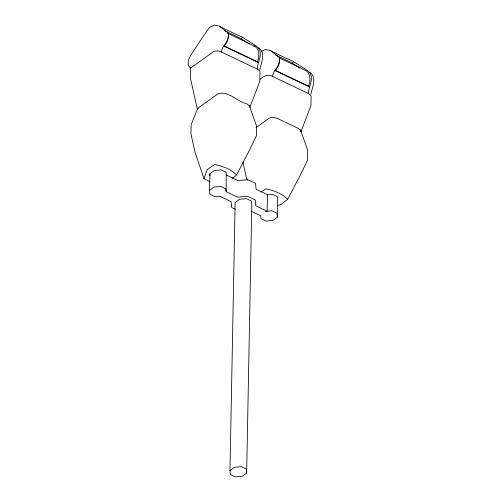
<?xml version="1.0" encoding="UTF-8"?>
<svg xmlns="http://www.w3.org/2000/svg" width="502" height="502" viewBox="0 0 502 502"><rect width="100%" height="100%" fill="white"/><g stroke="black" fill="none" stroke-linecap="round" stroke-linejoin="round"><path stroke-width="0.75" d="M228.479 34.657C228.862 38.811 226.835 42.764 224.507 46.071L223.785 46.09L222.587 48.035L221.3 51.944L257.244 69.088L259.641 70.732L260.011 72.275L259.841 81.198L249.814 107.346L249.394 105.621L246.714 103.782C237.182 101.705 227.971 89.914 217.648 94.087L198.503 107.754L197.374 109.298L191.136 124.741L190.961 133.827L194.964 152.056L203.975 178.593L209.987 181.705M279.595 59.041C279.978 63.196 277.951 67.149 275.623 70.462L274.901 70.475L273.703 72.42L272.417 76.329L308.36 93.479L310.757 95.116L311.127 96.66L310.958 105.583L300.93 131.731M235.2 209.227L231.673 207.539L231.177 201.685L219.763 196.238L214.931 196.665L209.911 194.268L209.572 190.283L209.892 173.73L214.436 170.485L221.2 169.889L226.22 172.28L226.145 191.682L237.559 197.129L247.499 196.244L255.254 199.947L255.75 205.807L267.164 211.254L267.484 194.701L256.07 189.254L255.574 183.393L247.819 179.691L237.879 180.576L226.465 175.129M229.985 470.518L235.131 202.475L239.674 199.231L246.438 198.629L251.464 201.026L251.797 205.011L246.651 473.053L242.108 476.298L235.344 476.9L230.324 474.503L229.985 470.518L234.528 467.274L241.293 466.672L246.313 469.069L246.651 473.053M251.383 211.323L260.783 215.81L261.027 218.659L266.047 221.049L272.812 220.453L277.355 217.203L277.675 200.656L277.336 196.665L272.316 194.274L267.484 194.701M257.244 69.088C257.413 62.01 263.004 55.132 258.649 48.192L256.346 46.109L242.504 37.223A59.129 5.528 22.4 0 1 219.242 26.123L214.48 25.1L210.357 26.939L208.198 28.921L191.72 53.739C189.323 57.397 186.656 62.304 189.085 66.597L190.798 67.977M308.36 93.479C308.529 86.4 314.12 79.517 309.765 72.577L307.462 70.493L293.62 61.608A59.129 5.528 22.4 0 1 270.352 50.507L265.589 49.485L261.473 51.323M259.923 69.458C260.952 63.02 264.981 56.349 260.977 49.999L258.762 47.991M311.039 93.843C312.068 87.404 316.097 80.734 312.093 74.384L309.878 72.376M203.975 178.593L207.226 169.488L214.68 164.505A37.324 21.674 1.1 0 1 236.555 174.941L249.368 150.443L256.522 135.615L256.698 126.535L249.394 105.621M219.242 26.123L227.293 32.247L228.441 33.785C228.812 38.315 226.496 42.614 223.785 46.09L258.379 62.593L257.4 61.765C259.258 57.561 259.358 52.459 257.175 48.343L254.878 46.259L227.331 33.119M270.352 50.507L278.409 56.632L279.558 58.169C279.928 62.7 277.612 66.998 274.901 70.475L309.496 86.978L308.517 86.149C310.374 81.945 310.474 76.844 308.291 72.727L305.994 70.644L279.15 57.843M277.437 205.556L280.787 204.584L287.671 199.325L300.485 174.828L307.638 160L307.488 149.577L300.51 130.005L297.83 128.167L277.744 118.585L274.123 117.418L271.136 117.518L268.765 118.472L256.001 127.583M236.555 174.941L232.219 178.379M224.501 30.691A58.119 3.947 27.8 0 1 238.325 37.317L241.23 38.767L242.504 37.223M275.617 55.076A58.119 3.947 27.8 0 1 289.441 61.702L292.346 63.152L293.62 61.608M260.042 79.341C263.337 76.235 268.043 73.8 272.417 76.329M209.572 190.283L214.116 187.039L220.88 186.437L225.906 188.834L226.145 191.682M260.883 192.053L265.796 188.89A37.324 21.674 1.1 0 1 287.671 199.325M253.792 46.372L254.878 46.259M265.232 211.424L271.996 210.821L277.022 213.218L277.355 217.203M221.3 51.944L218.069 50.903L215.402 50.997L213.287 51.844L191.5 67.4L190.49 68.78L190.321 77.703L197.374 109.298M224.507 46.071L257.4 61.765M275.623 70.462L308.517 86.149M292.346 63.152L299.889 67.996M241.23 38.767L249.406 44.013M247.329 180.13L246.08 176.44L242.899 161.97M300.51 130.005L300.792 131.154M209.892 173.73L210.062 175.725"/></g></svg>
